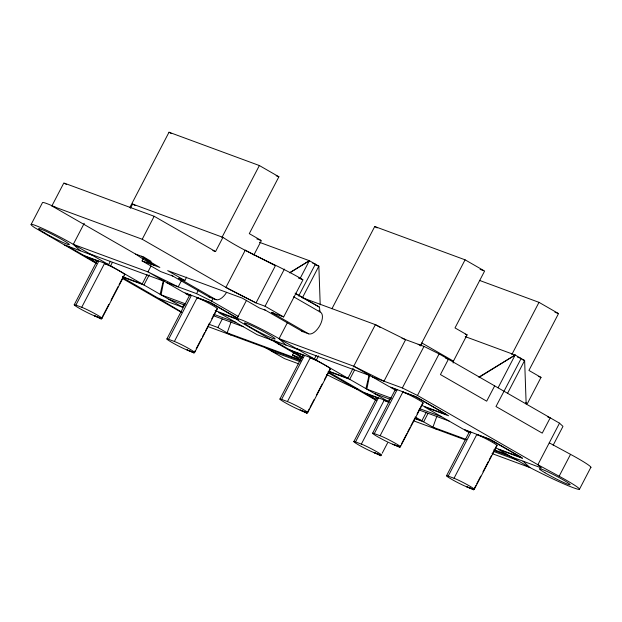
<?xml version="1.0" encoding="UTF-8"?>
<svg xmlns="http://www.w3.org/2000/svg" width="622" height="622" viewBox="0 0 622 622"><rect width="100%" height="100%" fill="white"/><g stroke="black" fill="none" stroke-linecap="round" stroke-linejoin="round"><path stroke-width="0.93" d="M421.382 345.77L421.817 342.932L453.43 361.118L453.143 363.015M163.835 280.646L161.067 294.844L185.683 303.925M369.616 374.965L366.848 389.162L391.456 398.243M160.134 294.307L163.423 280.413M365.915 388.626L369.204 374.732M231.089 321.901L227.154 332.863L300.924 360.068M436.869 416.219L432.935 427.182L466.632 439.606M31.1 224.519L42.483 202.648A30.167 2.208 27.5 0 1 55.342 207.219M135.557 254.071L143.721 257.08L151.115 264.226L135.557 254.071L51.883 205.936L63.841 182.969L154.178 216.285L215.539 251.583L222.94 237.371C248.318 254.103 276.984 264.42 303.007 279.76L283.655 316.94L271.417 312.431A12.362 6.142 -60.1 0 0 273.12 312.609M80.222 250.744L73.287 244.345L84.234 223.314M74.22 304.78L96.985 261.038M108.819 304.415L101.23 318.993L94.482 315.828A12.362 0.902 27.5 0 1 79.352 308.333A12.362 0.902 27.5 0 1 75.884 305.138L98.657 261.395L86.419 256.878L96.402 262.624M129.773 207.624L169.021 132.222L259.366 165.538L278.889 176.772L249.282 233.639L261.372 240.59L253.877 254.981M130.426 208.238L132.603 204.055L222.94 237.371M75.884 305.138L81.715 307.284L104.488 263.541L110.607 265.796L142.213 283.982L147.041 274.714M67.697 246.125L84.429 255.751L108.617 264.669L110.382 261.279M110.607 265.796L112.357 262.43M51.883 205.936L142.228 239.252L154.178 216.285M111.05 300.123L118.196 286.4M119.09 284.689L123.553 276.106M101.977 318.34L124.75 274.597M226.657 292.27A12.362 6.142 -60.1 0 1 215.935 299.648L210.104 297.503L172.916 276.106L160.678 271.589L142.08 260.898L143.402 258.363M151.053 265.944L147.966 271.884L73.287 244.345A30.167 2.208 27.5 0 0 39.816 227.24A30.167 2.208 27.5 0 0 34.669 227.66L96.441 263.51M122.495 276.969L143.946 284.993L149.202 274.901M181.305 280.942L178.211 286.874L147.966 271.884L183.288 292.208L211.083 302.836L237.34 317.943M180.442 278.438A12.362 6.142 -60.1 0 1 178.739 278.252L184.866 280.514L186.623 277.132M123.164 277.91L158.346 298.257L182.526 307.19L183.84 304.663M166.89 338.951L189.656 295.209M195.339 350.404L194.01 352.969L187.152 350.007A12.362 0.902 27.5 0 1 172.022 342.504A12.362 0.902 27.5 0 1 168.554 339.309L191.327 295.567L185.208 293.312L189.368 295.699M221.898 237.511L259.366 165.538M166.556 282.575L196.575 293.646L198.34 290.256M168.554 339.309L174.385 341.455L197.158 297.713L209.396 302.23L237.682 318.495M238.638 316.645L211.698 301.141L213.019 298.599M196.225 348.701L201.559 338.454M202.453 336.743L204.677 332.475M205.563 330.772L209.56 323.082M211.783 318.814L216.674 309.422M194.647 352.511L217.42 308.769M208.899 324.21L217.855 327.514L222.272 319.032M236.881 318.837L246.514 300.333M142.228 239.252L229.619 289.525L256.023 302.914L265.058 306.242L284.417 269.062M300.169 278.368L309.367 260.704L318.861 266.162L320.213 304.834M286.003 345.062L279.068 338.663L287.387 322.678M302.657 297.285L318.861 266.162L315.23 264.817M301.056 359.951L292.534 355.053L293.856 352.511M279.939 399.06L302.712 355.317M309.188 408.988L306.957 413.28L300.201 410.116A12.362 0.902 27.5 0 1 285.078 402.621A12.362 0.902 27.5 0 1 281.611 399.417L304.376 355.675L292.138 351.166L302.953 357.386M331.923 308.769L374.747 226.509L465.085 259.825L484.608 271.06L455.009 327.918L467.091 334.877L453.43 361.118M281.611 399.417L287.434 401.571L310.207 357.829L316.326 360.084L347.939 378.269L353.203 368.154M273.47 340.444L290.21 350.069L314.398 358.987L316.163 355.597M316.326 360.084L318.518 355.87M310.083 407.278L314.094 399.557M316.326 395.265L322.134 384.116M324.365 379.832L329.722 369.538M307.696 412.627L330.469 368.885M329.17 371.622L349.727 379.311L354.54 370.059M353.856 441.581L376.621 397.839M355.52 441.939L361.351 444.092A12.362 0.902 27.5 0 1 376.473 451.588A12.362 0.902 27.5 0 1 379.941 454.791L380.866 455.802L374.117 452.637A12.362 0.902 27.5 0 1 358.987 445.142A12.362 0.902 27.5 0 1 355.52 441.939L378.293 398.197L366.055 393.687L376.038 399.433M361.351 444.092L384.116 400.35L389.364 402.286M328.105 371.738L364.127 392.575L388.307 401.509L389.621 398.99M372.609 433.239L395.382 389.496M400.615 445.546L399.728 447.257L392.871 444.295A12.362 0.902 27.5 0 1 377.748 436.792A12.362 0.902 27.5 0 1 374.281 433.596L397.046 389.854L390.927 387.592L395.919 390.468M420.301 345.855L465.085 259.825M372.337 376.901L402.348 387.965L423.986 346.407L439.109 353.91L559.505 423.17L562.98 426.373L553.176 445.204M374.281 433.596L380.104 435.742L402.877 392L415.115 396.517L446.728 414.703L422.54 405.777M382.203 453.228L387.56 442.934M492.025 453.578L529.921 467.557A58.188 4.261 27.5 0 0 577.333 489.063A30.486 2.231 27.5 0 0 559.139 476.227L537.874 464.727L417.479 395.46L439.109 353.91M401.509 443.836L406.842 433.596M407.729 431.886L409.952 427.617M410.839 425.907L414.843 418.225M417.059 413.957L422.392 403.709M400.374 446.798L423.139 403.056M414.68 418.147L421.848 420.791L426.241 412.363M414.68 418.528L423.636 421.833L428.053 413.35M446.526 475.76L469.291 432.018M494.661 385.865L486.692 401.174L440.438 374.568L448.408 359.259L445.702 358.264M475.861 485.502L473.637 489.778L466.788 486.816A12.362 0.902 27.5 0 1 451.658 479.313A12.362 0.902 27.5 0 1 448.19 476.118L470.963 432.376L464.844 430.113L469.004 432.508M511.789 354.61L538.994 302.346L558.525 313.581L528.918 370.44L541.008 377.398L527.339 403.639L525.683 402.683M498.067 387.825L515.148 355.022L524.634 360.48L526.158 403.989M448.19 476.118L454.021 478.264L476.794 434.521L489.032 439.039L520.637 457.224L496.457 448.299M507.56 393.291L524.634 360.48L521.912 359.477M476.755 483.799L480.752 476.118M482.975 471.841L488.309 461.602M489.195 459.891L491.419 455.623M492.305 453.912L496.309 446.231M474.283 489.32L497.056 445.577M559.505 423.17L537.874 464.727L541.342 467.931L494.187 450.538M559.139 476.227L570.529 454.355L549.265 442.856M579.517 489.133L590.9 467.262M298.622 296.056L315.385 264.163L312.656 263.153M289.906 272.763L309.367 260.704L259.413 242.277M479.476 377.126L515.148 355.022L465.194 336.595M289.525 272.786L309.367 260.704M478.769 377.173L515.148 355.022M276.176 175.769L278.889 176.772M480.091 269.388L483.706 270.725M479.375 280.359L538.994 302.346M554.91 312.244L558.525 313.581M256.855 238.926L260.47 240.255M465.287 334.208L467.091 334.877M517.527 357.137L521.166 358.482L495.991 406.524L542.244 433.137L550.213 417.821L547.508 416.826M298.529 278.112L302.113 279.426M212.833 250.588L215.539 251.583M538.294 376.396L541.008 377.398M301.608 297.44L375.377 324.645L405.622 339.643L383.992 381.193L353.739 366.202L279.068 338.663A30.167 2.208 27.5 0 0 245.597 321.558A30.167 2.208 27.5 0 0 240.45 321.978L302.222 357.829M264.272 309.352A12.362 6.142 -60.1 0 0 265.586 310.277L302.774 331.674L308.605 333.82A12.362 6.142 -60.1 0 0 320.12 325.034A12.362 6.142 -60.1 0 0 319.988 311.949L319.483 307.167L296.437 294.152M401.983 338.298L423.986 346.407M141.388 256.225L145.913 259.428L151.154 261.364L143.721 257.08M142.08 260.898L159.854 267.452L145.913 259.428M265.586 310.277L259.467 308.022L242.269 298.125L167.66 270.617L184.866 280.514M90.019 253.97L164.698 281.509M91.885 255.043L64.735 245.029L65.427 245.674M122.511 276.712L142.213 283.982M238.319 319.42L215.158 310.533M238.327 319.801L218.617 312.532L257.205 334.729L272.389 340.327M213.945 314.351L235.824 322.429M168.585 299.166L184.975 305.215M213.206 315.626L243.256 326.705M295.8 348.289L370.479 375.828M297.658 349.362L270.516 339.348L271.208 339.993M292.534 355.053L301.491 358.358M207.585 326.418L300.138 360.542M329.124 371.334L347.939 378.269M271.425 351.111L300.302 361.755M298.879 363.917L284.441 358.599L265.843 347.9M419.718 408.67L441.597 416.748M374.358 393.485L390.756 399.534M418.987 409.945L449.037 421.024M493.954 449.683L507.606 454.721M413.358 420.736L465.349 439.902M493.448 451.416L516.905 460.07M402.348 387.965L417.479 395.46M196.575 293.646L211.698 301.141M302.65 357.526L290.21 350.069M96.045 262.741L84.429 255.751M374.747 226.509L377.189 227.916M169.021 132.222L171.462 133.629M418.155 344.261L420.666 345.708M380.392 327.53L375.377 324.645L353.739 366.202L389.069 386.526L416.864 397.155L448.586 415.768L424.398 406.85L462.986 429.048L490.696 439.645L520.521 456.789L522.503 458.29L498.315 449.372L529.921 467.557L522.985 461.159M295.085 293.133L319.483 307.167M132.603 204.055L135.083 205.485M293.545 296.741L319.988 311.949L319.016 310.269M64.68 183.451L66.36 184.423M265.058 306.242L283.655 316.94M271.417 312.431L308.605 333.82M178.739 278.252L215.935 299.648M279.068 338.663L314.398 358.987M349.727 379.311L388.307 401.509M415.193 416.965L421.848 420.791M423.636 421.833L436.652 429.32M328.323 372.85L376.31 400.459M73.287 244.345L108.617 264.669M143.946 284.993L182.526 307.19M217.855 327.514L230.871 335.001M122.542 278.532L181.476 312.431M375.719 399.612L364.127 392.575M181.422 311.91L158.346 298.257M473.637 489.778L472.611 488.962A12.362 0.902 27.5 0 0 469.143 485.759A12.362 0.902 27.5 0 0 454.021 478.264M399.728 447.257L398.702 446.441A12.362 0.902 27.5 0 0 395.234 443.237A12.362 0.902 27.5 0 0 380.104 435.742M194.01 352.969L192.983 352.153A12.362 0.902 27.5 0 0 189.508 348.958A12.362 0.902 27.5 0 0 174.385 341.455M150.563 262.103L154.031 265.299M306.957 413.28L306.032 412.269A12.362 0.902 27.5 0 0 302.564 409.066A12.362 0.902 27.5 0 0 287.434 401.571M101.23 318.993L100.305 317.982A12.362 0.902 27.5 0 0 96.838 314.779A12.362 0.902 27.5 0 0 81.715 307.284M276.767 342.077L278.648 344.269M104.488 263.541A12.362 0.902 27.5 0 1 118.351 270.321A12.362 0.902 27.5 0 1 124.268 274.613M97.257 261.442A12.362 0.902 27.5 0 1 98.657 261.395M189.928 295.613A12.362 0.902 27.5 0 1 191.327 295.567M197.158 297.713A12.362 0.902 27.5 0 1 211.021 304.492A12.362 0.902 27.5 0 1 216.946 308.784M357.899 389.481A58.188 4.261 27.5 0 1 326.674 374.537M172.916 276.106A12.362 6.142 -60.1 0 1 171.602 275.173M210.104 297.503A12.362 6.142 -60.1 0 1 208.79 296.57M302.774 331.674A12.362 6.142 -60.1 0 1 301.46 330.741M570.529 454.355A30.486 2.231 27.5 0 1 590.426 467.557M310.207 357.829A12.362 0.902 27.5 0 1 324.07 364.609A12.362 0.902 27.5 0 1 329.994 368.9M302.984 355.722A12.362 0.902 27.5 0 1 304.376 355.675M395.654 389.901A12.362 0.902 27.5 0 1 397.046 389.854M402.877 392A12.362 0.902 27.5 0 1 416.74 398.78A12.362 0.902 27.5 0 1 422.665 403.072M384.116 400.35A12.362 0.902 27.5 0 1 388.283 402.139M376.893 398.243A12.362 0.902 27.5 0 1 378.293 398.197M469.563 432.422A12.362 0.902 27.5 0 1 470.963 432.376M476.794 434.521A12.362 0.902 27.5 0 1 490.657 441.301A12.362 0.902 27.5 0 1 496.574 445.593M245.255 250.207L225.903 287.387L256.023 302.914L275.383 265.734L245.255 250.207M100.305 317.982L94.482 315.828L100.305 317.982M306.032 412.269L300.201 410.116L306.032 412.269M379.941 454.791L374.117 452.637L379.941 454.791M192.983 352.153L187.152 350.007L192.983 352.153M398.702 446.441L392.871 444.295L398.702 446.441M472.611 488.962L466.788 486.816L472.611 488.962M44.947 233.133A17.307 1.267 27.5 0 0 69.275 244.71A17.307 1.267 27.5 0 0 47.785 232.138A17.307 1.267 27.5 0 0 44.947 233.133M250.728 327.452A17.307 1.267 27.5 0 0 275.056 339.029A17.307 1.267 27.5 0 0 253.558 326.457A17.307 1.267 27.5 0 0 250.728 327.452M544.934 472.736A17.307 1.267 27.5 0 0 569.892 484.779A17.307 1.267 27.5 0 0 549.428 472.619A17.307 1.267 27.5 0 0 544.934 472.736"/></g></svg>
